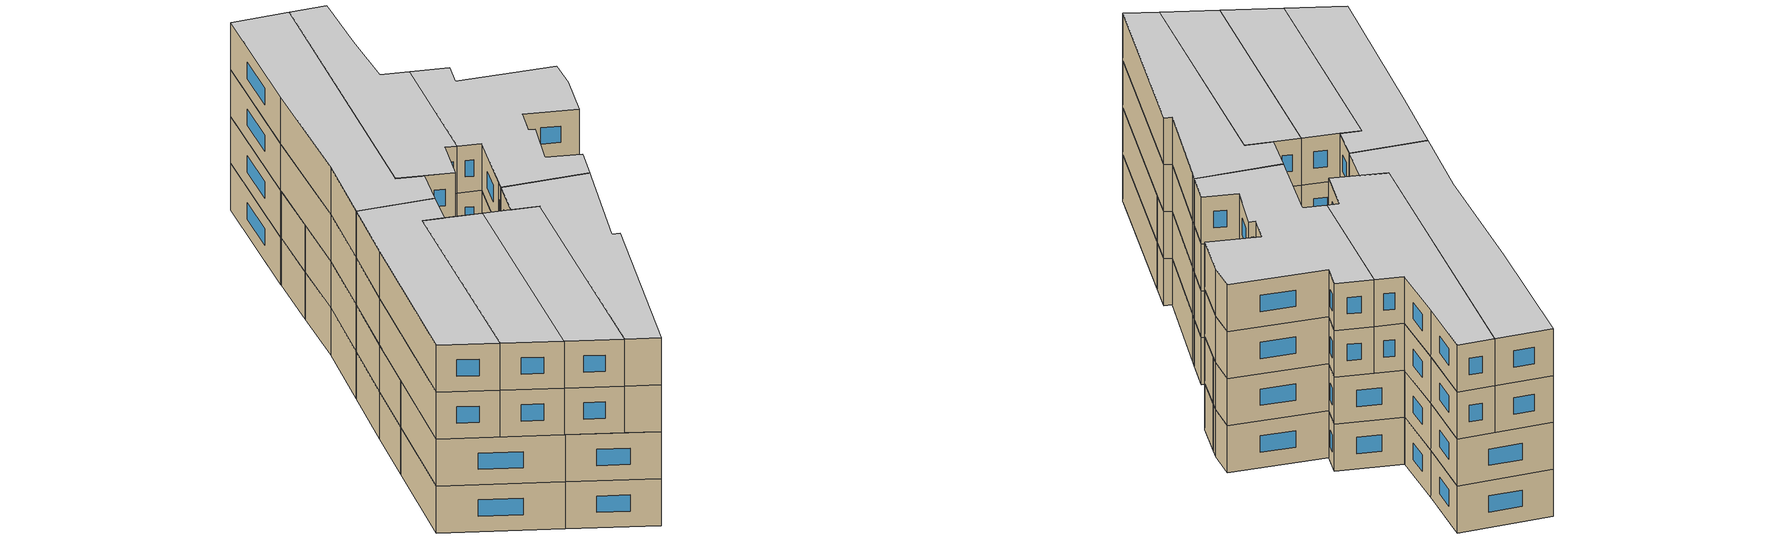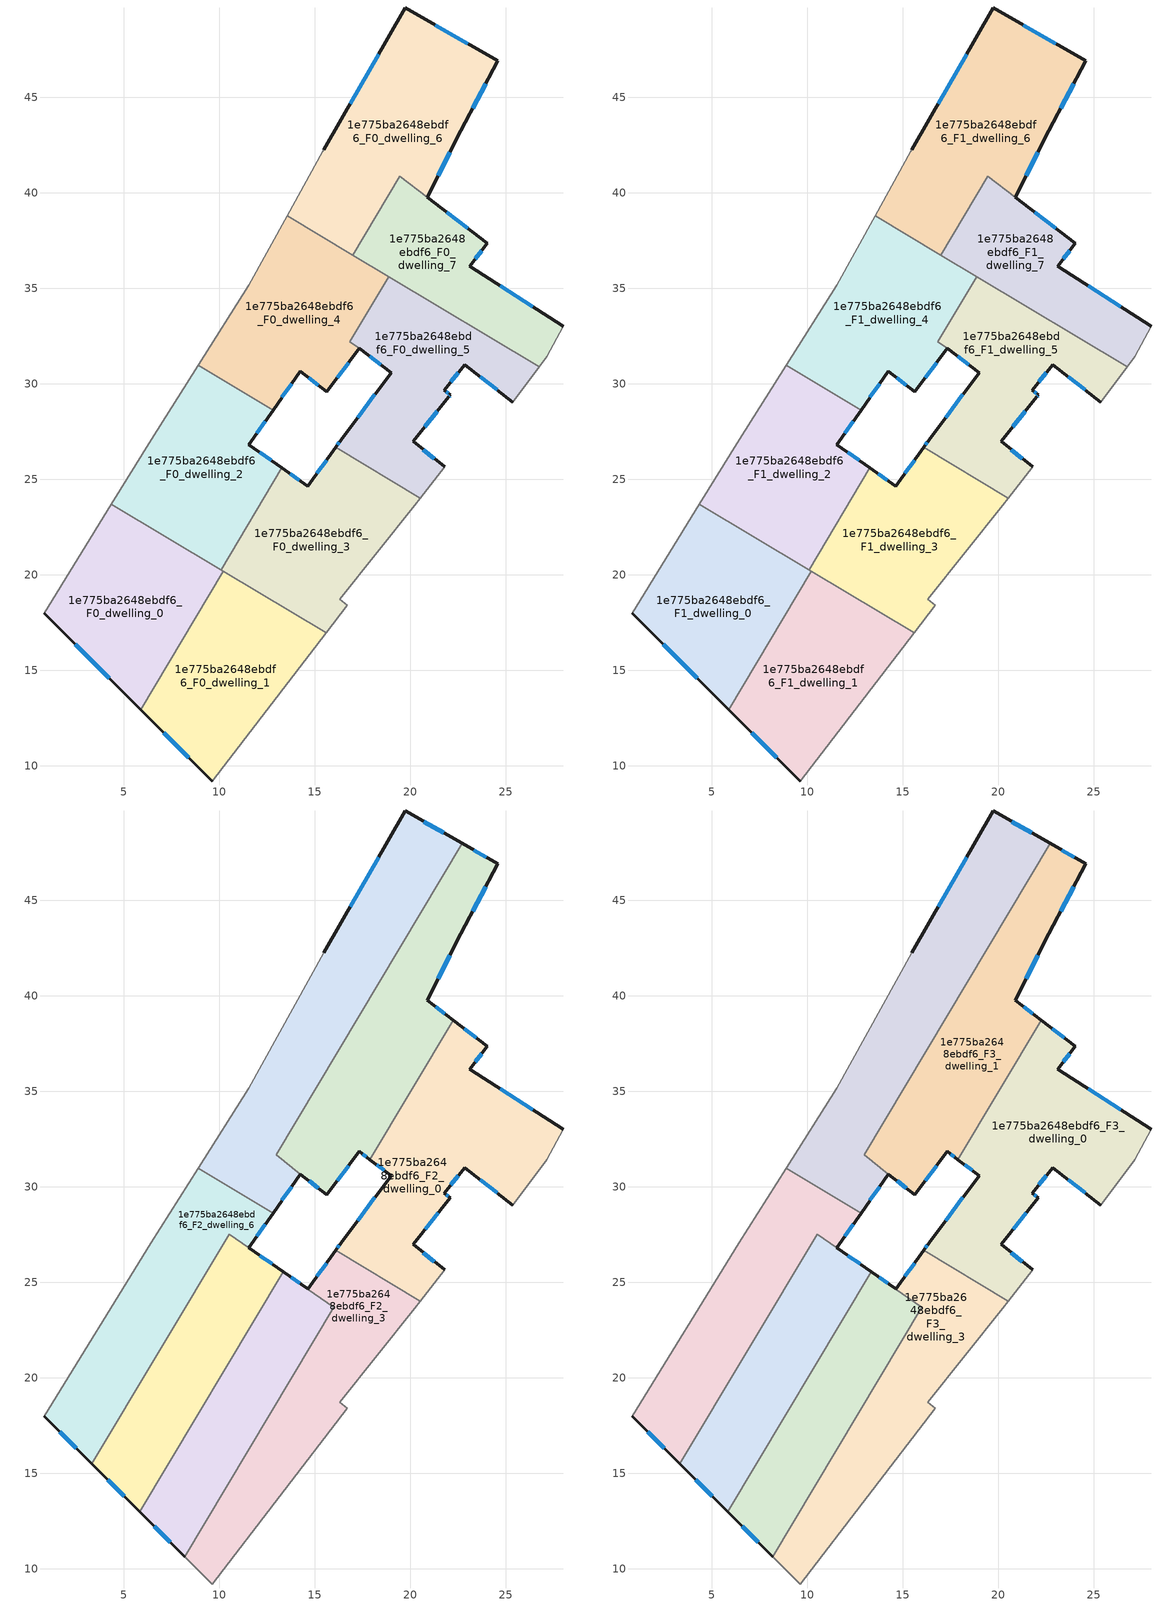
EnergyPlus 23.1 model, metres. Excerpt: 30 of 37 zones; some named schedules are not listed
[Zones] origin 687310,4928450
1e775ba2648ebdf6_F0_dwelling_0
 floor ground (EU_floor_Construction): 10.22,20.18 5.9,12.94 0.84,18 4.36,23.68 z0
 wall outside (EU_wall_Construction): 0.84,18 5.9,12.94 z0:3
 wall to 1e775ba2648ebdf6_F0_dwelling_1 (EU_wall_Construction): 5.9,12.94 10.22,20.18 z0:3
 wall adiabatic (EU_wall_Construction): 4.36,23.68 0.84,18 z0:3
 wall to 1e775ba2648ebdf6_F0_dwelling_2 (EU_wall_Construction): 10.1,20.25 4.36,23.68 z0:3
 wall to 1e775ba2648ebdf6_F0_dwelling_3 (EU_wall_Construction): 10.22,20.18 10.1,20.25 z0:3
 window (EU_Window_Construction): 2.48,16.35 4.25,14.59 z0.98:2.02
1e775ba2648ebdf6_F0_dwelling_1
 floor ground (EU_floor_Construction): 15.6,16.97 9.64,9.21 5.9,12.94 10.22,20.18 z0
 wall outside (EU_wall_Construction): 5.9,12.94 9.64,9.21 z0:3
 wall adiabatic (EU_wall_Construction): 9.64,9.21 15.6,16.97 z0:3
 wall to 1e775ba2648ebdf6_F0_dwelling_3 (EU_wall_Construction): 15.6,16.97 10.22,20.18 z0:3
 window (EU_Window_Construction): 7.11,11.73 8.42,10.42 z0.98:2.02
1e775ba2648ebdf6_F0_dwelling_2
 floor ground (EU_floor_Construction): 12.83,28.62 11.56,26.81 13.29,25.59 10.1,20.25 4.36,23.68 6.46,27.08 8.91,30.96 z0
 wall outside (EU_wall_Construction): 13.29,25.59 11.56,26.81 12.83,28.62 z0:3
 wall to 1e775ba2648ebdf6_F0_dwelling_3 (EU_wall_Construction): 10.1,20.25 13.29,25.59 z0:3
 wall adiabatic (EU_wall_Construction): 8.91,30.96 6.46,27.08 4.36,23.68 z0:3
 wall to 1e775ba2648ebdf6_F0_dwelling_4 (EU_wall_Construction): 12.83,28.62 8.91,30.96 z0:3
 window (EU_Window_Construction): 11.97,27.4 12.41,28.03 / 12.73,25.99 12.12,26.41 z0.98:2.02
1e775ba2648ebdf6_F0_dwelling_3
 floor ground (EU_floor_Construction): 20.54,24.02 20.24,23.64 16.33,18.71 16.7,18.41 15.6,16.97 10.1,20.25 13.29,25.59 14.65,24.65 16.1,26.66 z0
 wall outside (EU_wall_Construction): 16.1,26.66 14.65,24.65 13.29,25.59 z0:3
 wall to 1e775ba2648ebdf6_F0_dwelling_5 (EU_wall_Construction): 20.54,24.02 16.1,26.66 z0:3
 wall adiabatic (EU_wall_Construction): 15.6,16.97 16.7,18.41 16.33,18.71 20.24,23.64 20.54,24.02 z0:3
 window (EU_Window_Construction): 14.21,24.95 13.73,25.29 / 15.63,26.01 15.12,25.3 z0.98:2.02
1e775ba2648ebdf6_F0_dwelling_4
 floor ground (EU_floor_Construction): 18.88,35.61 16.85,32.2 17.33,31.85 15.64,29.58 14.26,30.67 12.83,28.62 8.91,30.96 11.56,35.16 13.57,38.78 z0
 wall outside (EU_wall_Construction): 12.83,28.62 14.26,30.67 15.64,29.58 17.33,31.85 z0:3
 wall adiabatic (EU_wall_Construction): 13.57,38.78 11.56,35.16 8.91,30.96 z0:3
 wall to 1e775ba2648ebdf6_F0_dwelling_6 (EU_wall_Construction): 16.99,36.74 13.57,38.78 z0:3
 wall to 1e775ba2648ebdf6_F0_dwelling_5 (EU_wall_Construction): 16.85,32.21 18.88,35.61 / 17.33,31.85 16.85,32.2 z0:3
 wall to 1e775ba2648ebdf6_F0_dwelling_7 (EU_wall_Construction): 18.88,35.61 16.99,36.74 z0:3
 window (EU_Window_Construction): 13.29,29.28 13.79,30 / 16.19,30.31 16.78,31.11 / 14.71,30.31 15.19,29.93 z0.98:2.02
1e775ba2648ebdf6_F0_dwelling_5
 floor ground (EU_floor_Construction): 26.77,30.9 25.37,29.04 22.85,31.01 21.8,29.66 22.11,29.42 22.02,29.31 20.16,26.99 21.81,25.65 20.54,24.02 16.1,26.66 16.4,27.08 19.01,30.59 16.85,32.21 18.88,35.61 z0
 wall outside (EU_wall_Construction): 21.81,25.65 20.16,26.99 22.02,29.31 22.11,29.42 21.8,29.66 22.85,31.01 25.37,29.04 / 17.33,31.85 19.01,30.59 16.4,27.08 16.1,26.66 z0:3
 wall adiabatic (EU_wall_Construction): 20.54,24.02 21.81,25.65 / 25.37,29.04 26.77,30.9 z0:3
 wall to 1e775ba2648ebdf6_F0_dwelling_7 (EU_wall_Construction): 26.77,30.9 18.88,35.61 z0:3
 window (EU_Window_Construction): 22.05,29.34 22.08,29.38 / 20.76,27.74 21.42,28.55 / 21.27,26.08 20.69,26.55 / 16.3,26.94 16.2,26.8 / 18.16,29.44 17.25,28.22 / 23.67,30.37 24.55,29.68 / 22.14,30.1 22.51,30.57 / 22.01,29.49 21.9,29.58 / 17.88,31.44 18.46,31 z0.98:2.02
1e775ba2648ebdf6_F0_dwelling_6
 floor ground (EU_floor_Construction): 24.6,46.9 22.64,43.24 20.9,39.77 19.46,40.87 16.99,36.74 13.57,38.78 15.44,42.16 15.49,42.25 19.75,49.67 z0
 wall outside (EU_wall_Construction): 20.9,39.77 22.64,43.24 24.6,46.9 19.75,49.67 15.49,42.25 z0:3
 wall to 1e775ba2648ebdf6_F0_dwelling_7 (EU_wall_Construction): 16.99,36.74 19.46,40.87 20.9,39.77 z0:3
 wall adiabatic (EU_wall_Construction): 15.49,42.25 15.44,42.16 13.57,38.78 z0:3
 window (EU_Window_Construction): 18.36,47.25 16.87,44.66 / 23.02,47.8 21.33,48.77 / 23.28,44.43 23.96,45.71 / 21.46,40.9 22.07,42.11 z0.98:2.02
1e775ba2648ebdf6_F0_dwelling_7
 floor ground (EU_floor_Construction): 24.04,37.36 23.12,36.15 28.03,33.02 27.16,31.42 26.77,30.9 16.99,36.74 19.46,40.87 z0
 wall outside (EU_wall_Construction): 28.03,33.02 23.12,36.15 24.04,37.36 20.9,39.77 z0:3
 wall adiabatic (EU_wall_Construction): 26.77,30.9 27.16,31.42 28.03,33.02 z0:3
 window (EU_Window_Construction): 23.42,36.54 23.74,36.96 / 26.43,34.03 24.71,35.13 / 23.02,38.14 21.92,38.98 z0.98:2.02
1e775ba2648ebdf6_F1_dwelling_0
 floor to 1e775ba2648ebdf6_F0_dwelling_0 (EU_floor_Construction): 10.22,20.18 5.9,12.94 0.84,18 4.36,23.68 z3
 wall outside (EU_wall_Construction): 0.84,18 5.9,12.94 z3:6
 wall to 1e775ba2648ebdf6_F1_dwelling_1 (EU_wall_Construction): 5.9,12.94 10.22,20.18 z3:6
 wall adiabatic (EU_wall_Construction): 4.36,23.68 0.84,18 z3:6
 wall to 1e775ba2648ebdf6_F1_dwelling_2 (EU_wall_Construction): 10.1,20.25 4.36,23.68 z3:6
 wall to 1e775ba2648ebdf6_F1_dwelling_3 (EU_wall_Construction): 10.22,20.18 10.1,20.25 z3:6
 window (EU_Window_Construction): 2.48,16.35 4.25,14.59 z3.98:5.02
1e775ba2648ebdf6_F1_dwelling_1
 floor to 1e775ba2648ebdf6_F0_dwelling_1 (EU_floor_Construction): 15.6,16.97 9.64,9.21 5.9,12.94 10.22,20.18 z3
 wall outside (EU_wall_Construction): 5.9,12.94 9.64,9.21 z3:6
 wall adiabatic (EU_wall_Construction): 9.64,9.21 15.6,16.97 z3:6
 wall to 1e775ba2648ebdf6_F1_dwelling_3 (EU_wall_Construction): 15.6,16.97 10.22,20.18 z3:6
 window (EU_Window_Construction): 7.11,11.73 8.42,10.42 z3.98:5.02
1e775ba2648ebdf6_F1_dwelling_2
 floor to 1e775ba2648ebdf6_F0_dwelling_2 (EU_floor_Construction): 12.83,28.62 11.56,26.81 13.29,25.59 10.1,20.25 4.36,23.68 6.46,27.08 8.91,30.96 z3
 wall outside (EU_wall_Construction): 13.29,25.59 11.56,26.81 12.83,28.62 z3:6
 wall to 1e775ba2648ebdf6_F1_dwelling_3 (EU_wall_Construction): 10.1,20.25 13.29,25.59 z3:6
 wall adiabatic (EU_wall_Construction): 8.91,30.96 6.46,27.08 4.36,23.68 z3:6
 wall to 1e775ba2648ebdf6_F1_dwelling_4 (EU_wall_Construction): 12.83,28.62 8.91,30.96 z3:6
 window (EU_Window_Construction): 11.97,27.4 12.41,28.03 / 12.73,25.99 12.12,26.41 z3.98:5.02
 ceiling adiabatic (EU_roof_Construction): 10.1,20.25 13.29,25.59 10.53,27.52 7.22,21.98 z6
1e775ba2648ebdf6_F1_dwelling_3
 floor to 1e775ba2648ebdf6_F0_dwelling_3 (EU_floor_Construction): 20.54,24.02 20.24,23.64 16.33,18.71 16.7,18.41 15.6,16.97 10.1,20.25 13.29,25.59 14.65,24.65 16.1,26.66 z3
 wall outside (EU_wall_Construction): 16.1,26.66 14.65,24.65 13.29,25.59 z3:6
 wall to 1e775ba2648ebdf6_F1_dwelling_5 (EU_wall_Construction): 20.54,24.02 16.1,26.66 z3:6
 wall adiabatic (EU_wall_Construction): 15.6,16.97 16.7,18.41 16.33,18.71 20.24,23.64 20.54,24.02 z3:6
 window (EU_Window_Construction): 14.21,24.95 13.73,25.29 / 15.63,26.01 15.12,25.3 z3.98:5.02
 ceiling adiabatic (EU_roof_Construction): 10.17,20.21 13.36,25.55 13.29,25.59 10.1,20.25 z6
1e775ba2648ebdf6_F1_dwelling_4
 floor to 1e775ba2648ebdf6_F0_dwelling_4 (EU_floor_Construction): 18.88,35.61 16.85,32.2 17.33,31.85 15.64,29.58 14.26,30.67 12.83,28.62 8.91,30.96 11.56,35.16 13.57,38.78 z3
 wall outside (EU_wall_Construction): 12.83,28.62 14.26,30.67 15.64,29.58 17.33,31.85 z3:6
 wall adiabatic (EU_wall_Construction): 13.57,38.78 11.56,35.16 8.91,30.96 z3:6
 wall to 1e775ba2648ebdf6_F1_dwelling_6 (EU_wall_Construction): 16.99,36.74 13.57,38.78 z3:6
 wall to 1e775ba2648ebdf6_F1_dwelling_5 (EU_wall_Construction): 16.85,32.21 18.88,35.61 / 17.33,31.85 16.85,32.2 z3:6
 wall to 1e775ba2648ebdf6_F1_dwelling_7 (EU_wall_Construction): 18.88,35.61 16.99,36.74 z3:6
 window (EU_Window_Construction): 13.29,29.28 13.79,30 / 16.19,30.31 16.78,31.11 / 14.71,30.31 15.19,29.93 z3.98:5.02
1e775ba2648ebdf6_F1_dwelling_5
 floor to 1e775ba2648ebdf6_F0_dwelling_5 (EU_floor_Construction): 26.77,30.9 25.37,29.04 22.85,31.01 21.8,29.66 22.11,29.42 22.02,29.31 20.16,26.99 21.81,25.65 20.54,24.02 16.1,26.66 16.4,27.08 19.01,30.59 16.85,32.21 18.88,35.61 z3
 wall outside (EU_wall_Construction): 21.81,25.65 20.16,26.99 22.02,29.31 22.11,29.42 21.8,29.66 22.85,31.01 25.37,29.04 / 17.33,31.85 19.01,30.59 16.4,27.08 16.1,26.66 z3:6
 wall adiabatic (EU_wall_Construction): 20.54,24.02 21.81,25.65 / 25.37,29.04 26.77,30.9 z3:6
 wall to 1e775ba2648ebdf6_F1_dwelling_7 (EU_wall_Construction): 26.77,30.9 18.88,35.61 z3:6
 window (EU_Window_Construction): 22.05,29.34 22.08,29.38 / 20.76,27.74 21.42,28.55 / 21.27,26.08 20.69,26.55 / 16.3,26.94 16.2,26.8 / 18.16,29.44 17.25,28.22 / 23.67,30.37 24.55,29.68 / 22.14,30.1 22.51,30.57 / 22.01,29.49 21.9,29.58 / 17.88,31.44 18.46,31 z3.98:5.02
1e775ba2648ebdf6_F1_dwelling_6
 floor to 1e775ba2648ebdf6_F0_dwelling_6 (EU_floor_Construction): 24.6,46.9 22.64,43.24 20.9,39.77 19.46,40.87 16.99,36.74 13.57,38.78 15.44,42.16 15.49,42.25 19.75,49.67 z3
 wall outside (EU_wall_Construction): 20.9,39.77 22.64,43.24 24.6,46.9 19.75,49.67 15.49,42.25 z3:6
 wall to 1e775ba2648ebdf6_F1_dwelling_7 (EU_wall_Construction): 16.99,36.74 19.46,40.87 20.9,39.77 z3:6
 wall adiabatic (EU_wall_Construction): 15.49,42.25 15.44,42.16 13.57,38.78 z3:6
 window (EU_Window_Construction): 18.36,47.25 16.87,44.66 / 23.02,47.8 21.33,48.77 / 23.28,44.43 23.96,45.71 / 21.46,40.9 22.07,42.11 z3.98:5.02
1e775ba2648ebdf6_F1_dwelling_7
 floor to 1e775ba2648ebdf6_F0_dwelling_7 (EU_floor_Construction): 24.04,37.36 23.12,36.15 28.03,33.02 27.16,31.42 26.77,30.9 16.99,36.74 19.46,40.87 z3
 wall outside (EU_wall_Construction): 28.03,33.02 23.12,36.15 24.04,37.36 20.9,39.77 z3:6
 wall adiabatic (EU_wall_Construction): 26.77,30.9 27.16,31.42 28.03,33.02 z3:6
 window (EU_Window_Construction): 23.42,36.54 23.74,36.96 / 26.43,34.03 24.71,35.13 / 23.02,38.14 21.92,38.98 z3.98:5.02
1e775ba2648ebdf6_F2_dwelling_0
 floor to 1e775ba2648ebdf6_F1_dwelling_5 (EU_floor_Construction): 26.77,30.9 25.37,29.04 22.85,31.01 21.8,29.66 22.11,29.42 22.02,29.31 20.16,26.99 21.81,25.65 20.54,24.02 16.1,26.66 16.4,27.08 19.01,30.59 17.9,31.42 20,34.94 z6
 floor to 1e775ba2648ebdf6_F1_dwelling_7 (EU_floor_Construction): 24.04,37.36 23.12,36.15 28.03,33.02 27.16,31.42 26.77,30.9 20,34.94 22.25,38.72 z6
 wall outside (EU_wall_Construction): 21.81,25.65 20.16,26.99 22.11,29.42 21.8,29.66 22.85,31.01 25.37,29.04 / 17.89,31.42 19.01,30.59 16.4,27.08 16.1,26.66 / 28.03,33.02 23.12,36.15 24.04,37.36 22.26,38.72 z6:9
 wall adiabatic (EU_wall_Construction): 25.37,29.04 27.16,31.42 28.03,33.02 / 20.54,24.02 21.81,25.65 z6:9
 wall to 1e775ba2648ebdf6_F2_dwelling_3 (EU_wall_Construction): 16.1,26.66 20.54,24.02 z6:9
 wall to 1e775ba2648ebdf6_F2_dwelling_1 (EU_wall_Construction): 22.26,38.72 17.89,31.42 z6:9
 window (EU_Window_Construction): 23.67,30.37 24.55,29.68 / 22.14,30.1 22.51,30.57 / 22.01,29.49 21.9,29.58 / 20.79,27.78 21.47,28.63 / 21.27,26.08 20.69,26.55 / 16.3,26.94 16.2,26.8 / 18.16,29.44 17.25,28.22 / 18.26,31.15 18.65,30.86 / 23.46,37.8 22.83,38.28 / 23.42,36.54 23.74,36.96 / 26.43,34.03 24.71,35.13 z6.98:8.02
1e775ba2648ebdf6_F2_dwelling_1
 floor to 1e775ba2648ebdf6_F1_dwelling_6 (EU_floor_Construction): 24.6,46.9 22.64,43.24 20.9,39.77 19.46,40.87 16.99,36.74 16.27,37.17 22.72,47.97 z6
 floor to 1e775ba2648ebdf6_F1_dwelling_4 (EU_floor_Construction): 18.88,35.61 16.85,32.2 17.33,31.85 15.64,29.58 12.99,31.67 16.27,37.17 z6
 floor to 1e775ba2648ebdf6_F1_dwelling_7 (EU_floor_Construction): 22.25,38.72 20,34.94 16.99,36.74 19.46,40.87 z6
 floor to 1e775ba2648ebdf6_F1_dwelling_5 (EU_floor_Construction): 20,34.94 17.9,31.42 16.85,32.21 18.88,35.61 z6
 wall outside (EU_wall_Construction): 22.26,38.72 20.9,39.77 22.64,43.24 24.6,46.9 22.72,47.97 / 14.26,30.66 15.64,29.58 17.33,31.85 17.89,31.42 z6:9
 wall to 1e775ba2648ebdf6_F2_dwelling_2 (EU_wall_Construction): 12.99,31.67 14.26,30.67 / 22.72,47.97 12.99,31.68 z6:9
 window (EU_Window_Construction): 23.99,47.25 23.33,47.62 / 23.28,44.43 23.96,45.71 / 21.46,40.89 22.07,42.11 / 21.81,39.06 21.34,39.43 / 17.51,31.71 17.71,31.56 / 16.19,30.31 16.78,31.11 / 14.71,30.31 15.19,29.93 z6.98:8.02
1e775ba2648ebdf6_F2_dwelling_2
 floor to 1e775ba2648ebdf6_F1_dwelling_4 (EU_floor_Construction): 16.27,37.17 12.99,31.67 14.26,30.67 12.83,28.62 8.91,30.96 11.56,35.16 13.57,38.78 z6
 floor to 1e775ba2648ebdf6_F1_dwelling_6 (EU_floor_Construction): 22.72,47.97 16.27,37.17 13.57,38.78 15.49,42.25 19.75,49.67 z6
 wall outside (EU_wall_Construction): 22.72,47.97 19.75,49.67 15.49,42.25 / 12.83,28.62 14.26,30.67 z6:9
 wall to 1e775ba2648ebdf6_F2_dwelling_6 (EU_wall_Construction): 8.91,30.96 12.83,28.62 z6:9
 wall adiabatic (EU_wall_Construction): 15.49,42.25 11.56,35.16 8.91,30.96 z6:9
 window (EU_Window_Construction): 18.36,47.25 16.87,44.66 / 21.75,48.52 20.71,49.11 / 13.29,29.28 13.79,30 z6.98:8.02
1e775ba2648ebdf6_F2_dwelling_3
 floor to 1e775ba2648ebdf6_F1_dwelling_3 (EU_floor_Construction): 20.54,24.02 20.24,23.64 16.33,18.71 16.7,18.41 15.6,16.97 12.94,18.56 16.01,23.7 14.65,24.65 16.1,26.66 z6
 floor to 1e775ba2648ebdf6_F1_dwelling_1 (EU_floor_Construction): 15.6,16.97 9.64,9.21 8.21,10.64 12.94,18.56 z6
 wall outside (EU_wall_Construction): 16.1,26.66 14.65,24.65 z6:9
 wall adiabatic (EU_wall_Construction): 8.21,10.63 9.64,9.21 16.7,18.41 16.33,18.71 20.24,23.64 20.54,24.02 z6:9
 wall to 1e775ba2648ebdf6_F2_dwelling_4 (EU_wall_Construction): 16,23.69 8.21,10.63 / 14.65,24.65 16.01,23.7 z6:9
 window (EU_Window_Construction): 15.63,26.01 15.12,25.3 z6.98:8.02
1e775ba2648ebdf6_F2_dwelling_4
 floor to 1e775ba2648ebdf6_F1_dwelling_1 (EU_floor_Construction): 12.94,18.56 8.21,10.64 5.9,12.94 10.22,20.18 z6
 floor to 1e775ba2648ebdf6_F1_dwelling_3 (EU_floor_Construction): 14.86,24.5 16,23.69 12.94,18.56 10.17,20.21 13.36,25.55 z6
 floor to 1e775ba2648ebdf6_F1_dwelling_0 (EU_floor_Construction): 10.22,20.18 5.9,12.94 5.85,12.99 10.17,20.21 z6
 wall outside (EU_wall_Construction): 14.64,24.65 13.36,25.55 / 5.85,12.99 8.21,10.63 z6:9
 wall to 1e775ba2648ebdf6_F2_dwelling_5 (EU_wall_Construction): 13.36,25.55 5.85,12.99 z6:9
 window (EU_Window_Construction): 14.23,24.94 13.77,25.26 / 6.62,12.22 7.44,11.4 z6.98:8.02
1e775ba2648ebdf6_F2_dwelling_5
 floor to 1e775ba2648ebdf6_F1_dwelling_0 (EU_floor_Construction): 10.17,20.21 5.85,12.99 3.35,15.49 7.22,21.98 z6
 floor adiabatic (EU_floor_Construction): 13.36,25.55 10.17,20.21 7.22,21.98 10.53,27.52 z6
 wall outside (EU_wall_Construction): 3.35,15.49 5.85,12.99 / 13.36,25.55 11.56,26.81 z6:9
 wall to 1e775ba2648ebdf6_F2_dwelling_6 (EU_wall_Construction): 11.56,26.81 10.53,27.52 3.35,15.49 z6:9
 window (EU_Window_Construction): 4.16,14.68 5.04,13.8 / 12.77,25.96 12.14,26.4 z6.98:8.02
1e775ba2648ebdf6_F2_dwelling_6
 floor to 1e775ba2648ebdf6_F1_dwelling_2 (EU_floor_Construction): 12.83,28.62 11.56,26.81 10.53,27.52 7.22,21.98 4.36,23.68 6.44,27.05 8.91,30.96 z6
 floor to 1e775ba2648ebdf6_F1_dwelling_0 (EU_floor_Construction): 7.22,21.98 3.35,15.49 0.84,18 4.36,23.68 z6
 wall outside (EU_wall_Construction): 11.56,26.81 12.83,28.62 / 0.84,18 3.35,15.49 z6:9
 wall adiabatic (EU_wall_Construction): 8.91,30.96 6.44,27.05 0.84,18 z6:9
 window (EU_Window_Construction): 11.97,27.4 12.41,28.03 / 1.65,17.18 2.53,16.31 z6.98:8.02
1e775ba2648ebdf6_F3_dwelling_0
 floor to 1e775ba2648ebdf6_F2_dwelling_0 (EU_floor_Construction): 24.04,37.36 23.12,36.15 28.03,33.02 27.16,31.42 25.37,29.04 22.85,31.01 21.8,29.66 22.11,29.42 20.16,26.99 21.81,25.65 20.54,24.02 16.1,26.66 16.4,27.08 19.01,30.59 17.89,31.42 22.26,38.72 z9
 wall outside (EU_wall_Construction): 21.81,25.65 20.16,26.99 22.11,29.42 21.8,29.66 22.85,31.01 25.37,29.04 / 17.89,31.42 19.01,30.59 16.4,27.08 16.1,26.66 / 28.03,33.02 23.12,36.15 24.04,37.36 22.26,38.72 z9:12
 wall adiabatic (EU_wall_Construction): 25.37,29.04 27.16,31.42 28.03,33.02 / 20.54,24.02 21.81,25.65 z9:12
 wall to 1e775ba2648ebdf6_F3_dwelling_3 (EU_wall_Construction): 16.1,26.66 20.54,24.02 z9:12
 wall to 1e775ba2648ebdf6_F3_dwelling_1 (EU_wall_Construction): 22.26,38.72 17.89,31.42 z9:12
 window (EU_Window_Construction): 23.67,30.37 24.55,29.68 / 22.14,30.1 22.51,30.57 / 22.01,29.49 21.9,29.58 / 20.79,27.78 21.47,28.63 / 21.27,26.08 20.69,26.55 / 16.3,26.94 16.2,26.8 / 18.16,29.44 17.25,28.22 / 18.26,31.15 18.65,30.86 / 23.46,37.8 22.83,38.28 / 23.42,36.54 23.74,36.96 / 26.43,34.03 24.71,35.13 z9.98:11.02
 ceiling to 1e775ba2648ebdf6_F4_dwelling_0 (EU_floor_Construction): 25.37,29.04 27.16,31.42 28.03,33.02 23.12,36.15 24.04,37.36 22.26,38.72 17.89,31.42 19.01,30.59 16.4,27.08 16.1,26.66 20.54,24.02 21.81,25.65 20.16,26.99 22.11,29.42 21.8,29.66 22.85,31.01 z12
1e775ba2648ebdf6_F3_dwelling_1
 floor to 1e775ba2648ebdf6_F2_dwelling_1 (EU_floor_Construction): 24.6,46.9 22.64,43.24 20.9,39.77 22.26,38.72 17.89,31.42 17.33,31.85 15.64,29.58 12.99,31.68 22.72,47.97 z9
 wall outside (EU_wall_Construction): 22.26,38.72 20.9,39.77 22.64,43.24 24.6,46.9 22.72,47.97 / 14.26,30.66 15.64,29.58 17.33,31.85 17.89,31.42 z9:12
 wall to 1e775ba2648ebdf6_F3_dwelling_2 (EU_wall_Construction): 12.99,31.67 14.26,30.67 / 22.72,47.97 12.99,31.68 z9:12
 window (EU_Window_Construction): 23.99,47.25 23.33,47.62 / 23.28,44.43 23.96,45.71 / 21.46,40.89 22.07,42.11 / 21.81,39.06 21.34,39.43 / 17.51,31.71 17.71,31.56 / 16.19,30.31 16.78,31.11 / 14.71,30.31 15.19,29.93 z9.98:11.02
 ceiling to 1e775ba2648ebdf6_F4_dwelling_1 (EU_floor_Construction): 17.89,31.42 22.26,38.72 20.9,39.77 22.64,43.24 24.6,46.9 22.72,47.97 12.99,31.68 15.64,29.58 17.33,31.85 z12
1e775ba2648ebdf6_F3_dwelling_2
 floor to 1e775ba2648ebdf6_F2_dwelling_2 (EU_floor_Construction): 22.72,47.97 12.99,31.67 14.26,30.67 12.83,28.62 8.91,30.96 11.56,35.16 15.49,42.25 19.75,49.67 z9
 wall outside (EU_wall_Construction): 22.72,47.97 19.75,49.67 15.49,42.25 / 12.83,28.62 14.26,30.67 z9:12
 wall to 1e775ba2648ebdf6_F3_dwelling_6 (EU_wall_Construction): 8.91,30.96 12.83,28.62 z9:12
 wall adiabatic (EU_wall_Construction): 15.49,42.25 11.56,35.16 8.91,30.96 z9:12
 window (EU_Window_Construction): 18.36,47.25 16.87,44.66 / 21.75,48.52 20.71,49.11 / 13.29,29.28 13.79,30 z9.98:11.02
 ceiling to 1e775ba2648ebdf6_F4_dwelling_2 (EU_floor_Construction): 14.26,30.67 12.99,31.67 22.72,47.97 19.75,49.67 15.49,42.25 11.56,35.16 8.91,30.96 12.83,28.62 z12
1e775ba2648ebdf6_F3_dwelling_3
 floor to 1e775ba2648ebdf6_F2_dwelling_3 (EU_floor_Construction): 20.54,24.02 20.24,23.64 16.33,18.71 16.7,18.41 9.64,9.21 8.21,10.63 16.01,23.7 14.65,24.65 16.1,26.66 z9
 wall outside (EU_wall_Construction): 16.1,26.66 14.65,24.65 z9:12
 wall adiabatic (EU_wall_Construction): 8.21,10.63 9.64,9.21 16.7,18.41 16.33,18.71 20.24,23.64 20.54,24.02 z9:12
 wall to 1e775ba2648ebdf6_F3_dwelling_4 (EU_wall_Construction): 16,23.69 8.21,10.63 / 14.65,24.65 16.01,23.7 z9:12
 window (EU_Window_Construction): 15.63,26.01 15.12,25.3 z9.98:11.02
 ceiling to 1e775ba2648ebdf6_F4_dwelling_3 (EU_floor_Construction): 16.7,18.41 16.33,18.71 20.24,23.64 20.54,24.02 16.1,26.66 14.65,24.65 16.01,23.7 8.21,10.63 9.64,9.21 z12
1e775ba2648ebdf6_F3_dwelling_4
 floor to 1e775ba2648ebdf6_F2_dwelling_4 (EU_floor_Construction): 14.64,24.65 16,23.69 8.21,10.63 5.85,12.99 13.36,25.55 z9
 wall outside (EU_wall_Construction): 14.64,24.65 13.36,25.55 / 5.85,12.99 8.21,10.63 z9:12
 wall to 1e775ba2648ebdf6_F3_dwelling_5 (EU_wall_Construction): 13.36,25.55 5.85,12.99 z9:12
 window (EU_Window_Construction): 14.23,24.94 13.77,25.26 / 6.62,12.22 7.44,11.4 z9.98:11.02
 ceiling to 1e775ba2648ebdf6_F4_dwelling_4 (EU_floor_Construction): 8.21,10.63 16,23.69 14.64,24.65 13.36,25.55 5.85,12.99 z12
1e775ba2648ebdf6_F3_dwelling_5
 floor to 1e775ba2648ebdf6_F2_dwelling_5 (EU_floor_Construction): 13.36,25.55 5.85,12.99 3.35,15.49 10.53,27.52 z9
 wall outside (EU_wall_Construction): 3.35,15.49 5.85,12.99 / 13.36,25.55 11.56,26.81 z9:12
 wall to 1e775ba2648ebdf6_F3_dwelling_6 (EU_wall_Construction): 11.56,26.81 10.53,27.52 3.35,15.49 z9:12
 window (EU_Window_Construction): 4.16,14.68 5.04,13.8 / 12.77,25.96 12.14,26.4 z9.98:11.02
 ceiling to 1e775ba2648ebdf6_F4_dwelling_5 (EU_floor_Construction): 5.85,12.99 13.36,25.55 10.53,27.52 3.35,15.49 z12
1e775ba2648ebdf6_F3_dwelling_6
 floor to 1e775ba2648ebdf6_F2_dwelling_6 (EU_floor_Construction): 12.83,28.62 11.56,26.81 10.53,27.52 3.35,15.49 0.84,18 6.44,27.05 8.91,30.96 z9
 wall outside (EU_wall_Construction): 11.56,26.81 12.83,28.62 / 0.84,18 3.35,15.49 z9:12
 wall adiabatic (EU_wall_Construction): 8.91,30.96 6.44,27.05 0.84,18 z9:12
 window (EU_Window_Construction): 11.97,27.4 12.41,28.03 / 1.65,17.18 2.53,16.31 z9.98:11.02
 ceiling to 1e775ba2648ebdf6_F4_dwelling_6 (EU_floor_Construction): 3.35,15.49 10.53,27.52 11.56,26.81 12.83,28.62 8.91,30.96 6.44,27.05 0.84,18 z12
[Building]
EU S2 Campaign: North Axis=0; Terrain=City; Solar Distribution=FullExterior
[Site:Location]
Bologna: Latitude=44.5; Longitude=11.25; Time Zone=1; Elevation=37
[SizingPeriod:WeatherFileDays]
AnnualSizingPeriod: Begin Month=1; Begin Day of Month=1; End Month=12; End Day of Month=31; Day of Week for Start Day=Monday; Use Weather File Daylight Saving Period=No; Use Weather File Rain and Snow Indicators=No
[MATERIAL]
EU_InternalMass_Material: Roughness=MediumRough; Thickness=0.1; Conductivity=1; Density=1800; Specific Heat=900; Thermal Absorptance=0.9; Solar Absorptance=0.7; Visible Absorptance=0.7
[MATERIAL:NOMASS] Roughness=MediumRough; Thermal Absorptance=0.9; Solar Absorptance=0.7; Visible Absorptance=0.7
Name | Thermal Resistance
EU_wall_NoMass | 0.905828
EU_roof_NoMass | 0.37593
EU_floor_NoMass | 0.67114
[WINDOWMATERIAL:SIMPLEGLAZINGSYSTEM]
EU_Window_SimpleGlazing: UFactor=4.52486; Solar Heat Gain Coefficient=0.85; Visible Transmittance=0.85
[CONSTRUCTION]
EU_wall_Construction: EU_wall_NoMass
EU_roof_Construction: EU_roof_NoMass
EU_floor_Construction: EU_floor_NoMass
EU_Window_Construction: EU_Window_SimpleGlazing
EU_InternalMass_Construction: EU_InternalMass_Material
[ZONE] Type=1; Multiplier=1; Ceiling Height=autocalculate; Floor Area=autocalculate; Part of Total Floor Area=Yes
Name | Volume
1e775ba2648ebdf6_F0_dwelling_0; 1e775ba2648ebdf6_F1_dwelling_0 | 156.206
1e775ba2648ebdf6_F2_dwelling_0; 1e775ba2648ebdf6_F3_dwelling_0 | 208.313
1e775ba2648ebdf6_F0_dwelling_1; 1e775ba2648ebdf6_F1_dwelling_1 | 156.214
1e775ba2648ebdf6_F2_dwelling_1 | 196.37
1e775ba2648ebdf6_F3_dwelling_1 | 196.368
1e775ba2648ebdf6_F0_dwelling_2; 1e775ba2648ebdf6_F1_dwelling_2 | 156.217
1e775ba2648ebdf6_F2_dwelling_2; 1e775ba2648ebdf6_F3_dwelling_2 | 220.207
1e775ba2648ebdf6_F0_dwelling_3; 1e775ba2648ebdf6_F1_dwelling_3 | 156.242
1e775ba2648ebdf6_F2_dwelling_3; 1e775ba2648ebdf6_F3_dwelling_3 | 168.023
1e775ba2648ebdf6_F0_dwelling_4; 1e775ba2648ebdf6_F1_dwelling_4 | 160.06
1e775ba2648ebdf6_F2_dwelling_4; 1e775ba2648ebdf6_F3_dwelling_4 | 144.404
1e775ba2648ebdf6_F0_dwelling_5; 1e775ba2648ebdf6_F1_dwelling_5 | 152.372
1e775ba2648ebdf6_F2_dwelling_5; 1e775ba2648ebdf6_F3_dwelling_5 | 147.631
1e775ba2648ebdf6_F0_dwelling_6; 1e775ba2648ebdf6_F1_dwelling_6 | 192.46
1e775ba2648ebdf6_F2_dwelling_6; 1e775ba2648ebdf6_F3_dwelling_6 | 164.833
1e775ba2648ebdf6_F0_dwelling_7; 1e775ba2648ebdf6_F1_dwelling_7 | 119.998
[INTERNALMASS] Construction=EU_InternalMass_Construction
Name | Zone or ZoneList | Surface Area
1e775ba2648ebdf6_F0_dwelling_0_EU_InternalMass | 1e775ba2648ebdf6_F0_dwelling_0 | 52.0708
1e775ba2648ebdf6_F0_dwelling_1_EU_InternalMass | 1e775ba2648ebdf6_F0_dwelling_1 | 52.0698
1e775ba2648ebdf6_F0_dwelling_2_EU_InternalMass | 1e775ba2648ebdf6_F0_dwelling_2 | 52.0721
1e775ba2648ebdf6_F0_dwelling_3_EU_InternalMass | 1e775ba2648ebdf6_F0_dwelling_3 | 52.0803
1e775ba2648ebdf6_F0_dwelling_4_EU_InternalMass | 1e775ba2648ebdf6_F0_dwelling_4 | 53.3559
1e775ba2648ebdf6_F0_dwelling_5_EU_InternalMass | 1e775ba2648ebdf6_F0_dwelling_5 | 50.7943
1e775ba2648ebdf6_F0_dwelling_6_EU_InternalMass | 1e775ba2648ebdf6_F0_dwelling_6 | 64.1532
1e775ba2648ebdf6_F0_dwelling_7_EU_InternalMass | 1e775ba2648ebdf6_F0_dwelling_7 | 39.9991
1e775ba2648ebdf6_F1_dwelling_0_EU_InternalMass | 1e775ba2648ebdf6_F1_dwelling_0 | 52.0708
1e775ba2648ebdf6_F1_dwelling_1_EU_InternalMass | 1e775ba2648ebdf6_F1_dwelling_1 | 52.0698
1e775ba2648ebdf6_F1_dwelling_2_EU_InternalMass | 1e775ba2648ebdf6_F1_dwelling_2 | 52.0721
1e775ba2648ebdf6_F1_dwelling_3_EU_InternalMass | 1e775ba2648ebdf6_F1_dwelling_3 | 52.0803
1e775ba2648ebdf6_F1_dwelling_4_EU_InternalMass | 1e775ba2648ebdf6_F1_dwelling_4 | 53.3559
1e775ba2648ebdf6_F1_dwelling_5_EU_InternalMass | 1e775ba2648ebdf6_F1_dwelling_5 | 50.7943
1e775ba2648ebdf6_F1_dwelling_6_EU_InternalMass | 1e775ba2648ebdf6_F1_dwelling_6 | 64.1532
1e775ba2648ebdf6_F1_dwelling_7_EU_InternalMass | 1e775ba2648ebdf6_F1_dwelling_7 | 39.9991
1e775ba2648ebdf6_F2_dwelling_0_EU_InternalMass | 1e775ba2648ebdf6_F2_dwelling_0 | 69.4349
1e775ba2648ebdf6_F2_dwelling_1_EU_InternalMass | 1e775ba2648ebdf6_F2_dwelling_1 | 65.4649
1e775ba2648ebdf6_F2_dwelling_2_EU_InternalMass | 1e775ba2648ebdf6_F2_dwelling_2 | 73.4026
1e775ba2648ebdf6_F2_dwelling_3_EU_InternalMass | 1e775ba2648ebdf6_F2_dwelling_3 | 56.0076
1e775ba2648ebdf6_F2_dwelling_4_EU_InternalMass | 1e775ba2648ebdf6_F2_dwelling_4 | 48.1388
1e775ba2648ebdf6_F2_dwelling_5_EU_InternalMass | 1e775ba2648ebdf6_F2_dwelling_5 | 49.2082
1e775ba2648ebdf6_F2_dwelling_6_EU_InternalMass | 1e775ba2648ebdf6_F2_dwelling_6 | 54.9448
1e775ba2648ebdf6_F3_dwelling_0_EU_InternalMass | 1e775ba2648ebdf6_F3_dwelling_0 | 69.4349
1e775ba2648ebdf6_F3_dwelling_1_EU_InternalMass | 1e775ba2648ebdf6_F3_dwelling_1 | 65.4649
1e775ba2648ebdf6_F3_dwelling_2_EU_InternalMass | 1e775ba2648ebdf6_F3_dwelling_2 | 73.4026
1e775ba2648ebdf6_F3_dwelling_3_EU_InternalMass | 1e775ba2648ebdf6_F3_dwelling_3 | 56.0076
1e775ba2648ebdf6_F3_dwelling_4_EU_InternalMass | 1e775ba2648ebdf6_F3_dwelling_4 | 48.1388
1e775ba2648ebdf6_F3_dwelling_5_EU_InternalMass | 1e775ba2648ebdf6_F3_dwelling_5 | 49.2082
1e775ba2648ebdf6_F3_dwelling_6_EU_InternalMass | 1e775ba2648ebdf6_F3_dwelling_6 | 54.9448
[OTHEREQUIPMENT] Fuel Type=Electricity; Design Level Calculation Method=Watts/Area; Power per Zone Floor Area=1; Fraction Latent=0; Fraction Radiant=0; Fraction Lost=0; Carbon Dioxide Generation Rate=0; EndUse Subcategory=EU_Step8_InternalGains
Name | Zone or ZoneList or Space or SpaceList | Schedule
EU_Step8_InternalGain_1e775ba2648ebdf6_F0_dwelling_0_f000 | 1e775ba2648ebdf6_F0_dwelling_0 | EU_Step8_GainSchedule_1e775ba2648ebdf6_F0_dwelling_0_f000
EU_Step8_InternalGain_1e775ba2648ebdf6_F0_dwelling_1_f000 | 1e775ba2648ebdf6_F0_dwelling_1 | EU_Step8_GainSchedule_1e775ba2648ebdf6_F0_dwelling_1_f000
EU_Step8_InternalGain_1e775ba2648ebdf6_F0_dwelling_2_f000 | 1e775ba2648ebdf6_F0_dwelling_2 | EU_Step8_GainSchedule_1e775ba2648ebdf6_F0_dwelling_2_f000
EU_Step8_InternalGain_1e775ba2648ebdf6_F0_dwelling_3_f000 | 1e775ba2648ebdf6_F0_dwelling_3 | EU_Step8_GainSchedule_1e775ba2648ebdf6_F0_dwelling_3_f000
EU_Step8_InternalGain_1e775ba2648ebdf6_F0_dwelling_4_f000 | 1e775ba2648ebdf6_F0_dwelling_4 | EU_Step8_GainSchedule_1e775ba2648ebdf6_F0_dwelling_4_f000
EU_Step8_InternalGain_1e775ba2648ebdf6_F0_dwelling_5_f000 | 1e775ba2648ebdf6_F0_dwelling_5 | EU_Step8_GainSchedule_1e775ba2648ebdf6_F0_dwelling_5_f000
EU_Step8_InternalGain_1e775ba2648ebdf6_F0_dwelling_6_f000 | 1e775ba2648ebdf6_F0_dwelling_6 | EU_Step8_GainSchedule_1e775ba2648ebdf6_F0_dwelling_6_f000
EU_Step8_InternalGain_1e775ba2648ebdf6_F0_dwelling_7_f000 | 1e775ba2648ebdf6_F0_dwelling_7 | EU_Step8_GainSchedule_1e775ba2648ebdf6_F0_dwelling_7_f000
EU_Step8_InternalGain_1e775ba2648ebdf6_F1_dwelling_0_f000 | 1e775ba2648ebdf6_F1_dwelling_0 | EU_Step8_GainSchedule_1e775ba2648ebdf6_F1_dwelling_0_f000
EU_Step8_InternalGain_1e775ba2648ebdf6_F1_dwelling_1_f000 | 1e775ba2648ebdf6_F1_dwelling_1 | EU_Step8_GainSchedule_1e775ba2648ebdf6_F1_dwelling_1_f000
EU_Step8_InternalGain_1e775ba2648ebdf6_F1_dwelling_2_f000 | 1e775ba2648ebdf6_F1_dwelling_2 | EU_Step8_GainSchedule_1e775ba2648ebdf6_F1_dwelling_2_f000
EU_Step8_InternalGain_1e775ba2648ebdf6_F1_dwelling_3_f000 | 1e775ba2648ebdf6_F1_dwelling_3 | EU_Step8_GainSchedule_1e775ba2648ebdf6_F1_dwelling_3_f000
EU_Step8_InternalGain_1e775ba2648ebdf6_F1_dwelling_4_f000 | 1e775ba2648ebdf6_F1_dwelling_4 | EU_Step8_GainSchedule_1e775ba2648ebdf6_F1_dwelling_4_f000
EU_Step8_InternalGain_1e775ba2648ebdf6_F1_dwelling_5_f000 | 1e775ba2648ebdf6_F1_dwelling_5 | EU_Step8_GainSchedule_1e775ba2648ebdf6_F1_dwelling_5_f000
EU_Step8_InternalGain_1e775ba2648ebdf6_F1_dwelling_6_f000 | 1e775ba2648ebdf6_F1_dwelling_6 | EU_Step8_GainSchedule_1e775ba2648ebdf6_F1_dwelling_6_f000
EU_Step8_InternalGain_1e775ba2648ebdf6_F1_dwelling_7_f000 | 1e775ba2648ebdf6_F1_dwelling_7 | EU_Step8_GainSchedule_1e775ba2648ebdf6_F1_dwelling_7_f000
EU_Step8_InternalGain_1e775ba2648ebdf6_F2_dwelling_0_f000 | 1e775ba2648ebdf6_F2_dwelling_0 | EU_Step8_GainSchedule_1e775ba2648ebdf6_F2_dwelling_0_f000
EU_Step8_InternalGain_1e775ba2648ebdf6_F2_dwelling_1_f000 | 1e775ba2648ebdf6_F2_dwelling_1 | EU_Step8_GainSchedule_1e775ba2648ebdf6_F2_dwelling_1_f000
EU_Step8_InternalGain_1e775ba2648ebdf6_F2_dwelling_2_f000 | 1e775ba2648ebdf6_F2_dwelling_2 | EU_Step8_GainSchedule_1e775ba2648ebdf6_F2_dwelling_2_f000
EU_Step8_InternalGain_1e775ba2648ebdf6_F2_dwelling_3_f000 | 1e775ba2648ebdf6_F2_dwelling_3 | EU_Step8_GainSchedule_1e775ba2648ebdf6_F2_dwelling_3_f000
EU_Step8_InternalGain_1e775ba2648ebdf6_F2_dwelling_4_f000 | 1e775ba2648ebdf6_F2_dwelling_4 | EU_Step8_GainSchedule_1e775ba2648ebdf6_F2_dwelling_4_f000
EU_Step8_InternalGain_1e775ba2648ebdf6_F2_dwelling_5_f000 | 1e775ba2648ebdf6_F2_dwelling_5 | EU_Step8_GainSchedule_1e775ba2648ebdf6_F2_dwelling_5_f000
EU_Step8_InternalGain_1e775ba2648ebdf6_F2_dwelling_6_f000 | 1e775ba2648ebdf6_F2_dwelling_6 | EU_Step8_GainSchedule_1e775ba2648ebdf6_F2_dwelling_6_f000
EU_Step8_InternalGain_1e775ba2648ebdf6_F3_dwelling_0_f000 | 1e775ba2648ebdf6_F3_dwelling_0 | EU_Step8_GainSchedule_1e775ba2648ebdf6_F3_dwelling_0_f000
EU_Step8_InternalGain_1e775ba2648ebdf6_F3_dwelling_1_f000 | 1e775ba2648ebdf6_F3_dwelling_1 | EU_Step8_GainSchedule_1e775ba2648ebdf6_F3_dwelling_1_f000
EU_Step8_InternalGain_1e775ba2648ebdf6_F3_dwelling_2_f000 | 1e775ba2648ebdf6_F3_dwelling_2 | EU_Step8_GainSchedule_1e775ba2648ebdf6_F3_dwelling_2_f000
EU_Step8_InternalGain_1e775ba2648ebdf6_F3_dwelling_3_f000 | 1e775ba2648ebdf6_F3_dwelling_3 | EU_Step8_GainSchedule_1e775ba2648ebdf6_F3_dwelling_3_f000
EU_Step8_InternalGain_1e775ba2648ebdf6_F3_dwelling_4_f000 | 1e775ba2648ebdf6_F3_dwelling_4 | EU_Step8_GainSchedule_1e775ba2648ebdf6_F3_dwelling_4_f000
EU_Step8_InternalGain_1e775ba2648ebdf6_F3_dwelling_5_f000 | 1e775ba2648ebdf6_F3_dwelling_5 | EU_Step8_GainSchedule_1e775ba2648ebdf6_F3_dwelling_5_f000
EU_Step8_InternalGain_1e775ba2648ebdf6_F3_dwelling_6_f000 | 1e775ba2648ebdf6_F3_dwelling_6 | EU_Step8_GainSchedule_1e775ba2648ebdf6_F3_dwelling_6_f000
[ZONEVENTILATION:DESIGNFLOWRATE] Schedule=EU_AlwaysOn; Design Flow Rate Calculation Method=AirChanges/Hour; Air Changes per Hour=0.73129; Ventilation Type=Natural; Fan Pressure Rise=0; Fan Total Efficiency=1; Constant Term Coefficient=1; Temperature Term Coefficient=0; Velocity Term Coefficient=0; Velocity Squared Term Coefficient=0; Minimum Indoor Temperature=-100; Maximum Indoor Temperature=100; Delta Temperature=-100; Minimum Outdoor Temperature=-100; Maximum Outdoor Temperature=100; Maximum Wind Speed=40
Name | Zone or ZoneList or Space or SpaceList
EU_ConstantAir_1e775ba2648ebdf6_F0_dwelling_0 | 1e775ba2648ebdf6_F0_dwelling_0
EU_ConstantAir_1e775ba2648ebdf6_F0_dwelling_1 | 1e775ba2648ebdf6_F0_dwelling_1
EU_ConstantAir_1e775ba2648ebdf6_F0_dwelling_2 | 1e775ba2648ebdf6_F0_dwelling_2
EU_ConstantAir_1e775ba2648ebdf6_F0_dwelling_3 | 1e775ba2648ebdf6_F0_dwelling_3
EU_ConstantAir_1e775ba2648ebdf6_F0_dwelling_4 | 1e775ba2648ebdf6_F0_dwelling_4
EU_ConstantAir_1e775ba2648ebdf6_F0_dwelling_5 | 1e775ba2648ebdf6_F0_dwelling_5
EU_ConstantAir_1e775ba2648ebdf6_F0_dwelling_6 | 1e775ba2648ebdf6_F0_dwelling_6
EU_ConstantAir_1e775ba2648ebdf6_F0_dwelling_7 | 1e775ba2648ebdf6_F0_dwelling_7
EU_ConstantAir_1e775ba2648ebdf6_F1_dwelling_0 | 1e775ba2648ebdf6_F1_dwelling_0
EU_ConstantAir_1e775ba2648ebdf6_F1_dwelling_1 | 1e775ba2648ebdf6_F1_dwelling_1
EU_ConstantAir_1e775ba2648ebdf6_F1_dwelling_2 | 1e775ba2648ebdf6_F1_dwelling_2
EU_ConstantAir_1e775ba2648ebdf6_F1_dwelling_3 | 1e775ba2648ebdf6_F1_dwelling_3
EU_ConstantAir_1e775ba2648ebdf6_F1_dwelling_4 | 1e775ba2648ebdf6_F1_dwelling_4
EU_ConstantAir_1e775ba2648ebdf6_F1_dwelling_5 | 1e775ba2648ebdf6_F1_dwelling_5
EU_ConstantAir_1e775ba2648ebdf6_F1_dwelling_6 | 1e775ba2648ebdf6_F1_dwelling_6
EU_ConstantAir_1e775ba2648ebdf6_F1_dwelling_7 | 1e775ba2648ebdf6_F1_dwelling_7
EU_ConstantAir_1e775ba2648ebdf6_F2_dwelling_0 | 1e775ba2648ebdf6_F2_dwelling_0
EU_ConstantAir_1e775ba2648ebdf6_F2_dwelling_1 | 1e775ba2648ebdf6_F2_dwelling_1
EU_ConstantAir_1e775ba2648ebdf6_F2_dwelling_2 | 1e775ba2648ebdf6_F2_dwelling_2
EU_ConstantAir_1e775ba2648ebdf6_F2_dwelling_3 | 1e775ba2648ebdf6_F2_dwelling_3
EU_ConstantAir_1e775ba2648ebdf6_F2_dwelling_4 | 1e775ba2648ebdf6_F2_dwelling_4
EU_ConstantAir_1e775ba2648ebdf6_F2_dwelling_5 | 1e775ba2648ebdf6_F2_dwelling_5
EU_ConstantAir_1e775ba2648ebdf6_F2_dwelling_6 | 1e775ba2648ebdf6_F2_dwelling_6
EU_ConstantAir_1e775ba2648ebdf6_F3_dwelling_0 | 1e775ba2648ebdf6_F3_dwelling_0
EU_ConstantAir_1e775ba2648ebdf6_F3_dwelling_1 | 1e775ba2648ebdf6_F3_dwelling_1
EU_ConstantAir_1e775ba2648ebdf6_F3_dwelling_2 | 1e775ba2648ebdf6_F3_dwelling_2
EU_ConstantAir_1e775ba2648ebdf6_F3_dwelling_3 | 1e775ba2648ebdf6_F3_dwelling_3
EU_ConstantAir_1e775ba2648ebdf6_F3_dwelling_4 | 1e775ba2648ebdf6_F3_dwelling_4
EU_ConstantAir_1e775ba2648ebdf6_F3_dwelling_5 | 1e775ba2648ebdf6_F3_dwelling_5
EU_ConstantAir_1e775ba2648ebdf6_F3_dwelling_6 | 1e775ba2648ebdf6_F3_dwelling_6
[HVACTEMPLATE:ZONE:IDEALLOADSAIRSYSTEM] System Availability Schedule=EU_AlwaysOn; Maximum Heating Supply Air Temperature=50; Minimum Cooling Supply Air Temperature=13; Maximum Heating Supply Air Humidity Ratio=0.0156; Minimum Cooling Supply Air Humidity Ratio=0.0077; Heating Limit=NoLimit; Cooling Limit=NoLimit; Heating Availability Schedule=EU_AlwaysOn; Cooling Availability Schedule=EU_CoolingOff; Dehumidification Control Type=ConstantSensibleHeatRatio; Cooling Sensible Heat Ratio=0.7; Dehumidification Setpoint=60; Humidification Control Type=None; Humidification Setpoint=30; Outdoor Air Method=None; Outdoor Air Flow Rate per Person=0.00944; Outdoor Air Flow Rate per Zone Floor Area=0; Outdoor Air Flow Rate per Zone=0; Demand Controlled Ventilation Type=None; Outdoor Air Economizer Type=NoEconomizer; Heat Recovery Type=None; Sensible Heat Recovery Effectiveness=0.7; Latent Heat Recovery Effectiveness=0.65
Name | Template Thermostat
1e775ba2648ebdf6_F0_dwelling_0 | EU_HeatOnly_1e775ba2648ebdf6_F0_dwelling_0
1e775ba2648ebdf6_F0_dwelling_1 | EU_HeatOnly_1e775ba2648ebdf6_F0_dwelling_1
1e775ba2648ebdf6_F0_dwelling_2 | EU_HeatOnly_1e775ba2648ebdf6_F0_dwelling_2
1e775ba2648ebdf6_F0_dwelling_3 | EU_HeatOnly_1e775ba2648ebdf6_F0_dwelling_3
1e775ba2648ebdf6_F0_dwelling_4 | EU_HeatOnly_1e775ba2648ebdf6_F0_dwelling_4
1e775ba2648ebdf6_F0_dwelling_5 | EU_HeatOnly_1e775ba2648ebdf6_F0_dwelling_5
1e775ba2648ebdf6_F0_dwelling_6 | EU_HeatOnly_1e775ba2648ebdf6_F0_dwelling_6
1e775ba2648ebdf6_F0_dwelling_7 | EU_HeatOnly_1e775ba2648ebdf6_F0_dwelling_7
1e775ba2648ebdf6_F1_dwelling_0 | EU_HeatOnly_1e775ba2648ebdf6_F1_dwelling_0
1e775ba2648ebdf6_F1_dwelling_1 | EU_HeatOnly_1e775ba2648ebdf6_F1_dwelling_1
1e775ba2648ebdf6_F1_dwelling_2 | EU_HeatOnly_1e775ba2648ebdf6_F1_dwelling_2
1e775ba2648ebdf6_F1_dwelling_3 | EU_HeatOnly_1e775ba2648ebdf6_F1_dwelling_3
1e775ba2648ebdf6_F1_dwelling_4 | EU_HeatOnly_1e775ba2648ebdf6_F1_dwelling_4
1e775ba2648ebdf6_F1_dwelling_5 | EU_HeatOnly_1e775ba2648ebdf6_F1_dwelling_5
1e775ba2648ebdf6_F1_dwelling_6 | EU_HeatOnly_1e775ba2648ebdf6_F1_dwelling_6
1e775ba2648ebdf6_F1_dwelling_7 | EU_HeatOnly_1e775ba2648ebdf6_F1_dwelling_7
1e775ba2648ebdf6_F2_dwelling_0 | EU_HeatOnly_1e775ba2648ebdf6_F2_dwelling_0
1e775ba2648ebdf6_F2_dwelling_1 | EU_HeatOnly_1e775ba2648ebdf6_F2_dwelling_1
1e775ba2648ebdf6_F2_dwelling_2 | EU_HeatOnly_1e775ba2648ebdf6_F2_dwelling_2
1e775ba2648ebdf6_F2_dwelling_3 | EU_HeatOnly_1e775ba2648ebdf6_F2_dwelling_3
1e775ba2648ebdf6_F2_dwelling_4 | EU_HeatOnly_1e775ba2648ebdf6_F2_dwelling_4
1e775ba2648ebdf6_F2_dwelling_5 | EU_HeatOnly_1e775ba2648ebdf6_F2_dwelling_5
1e775ba2648ebdf6_F2_dwelling_6 | EU_HeatOnly_1e775ba2648ebdf6_F2_dwelling_6
1e775ba2648ebdf6_F3_dwelling_0 | EU_HeatOnly_1e775ba2648ebdf6_F3_dwelling_0
1e775ba2648ebdf6_F3_dwelling_1 | EU_HeatOnly_1e775ba2648ebdf6_F3_dwelling_1
1e775ba2648ebdf6_F3_dwelling_2 | EU_HeatOnly_1e775ba2648ebdf6_F3_dwelling_2
1e775ba2648ebdf6_F3_dwelling_3 | EU_HeatOnly_1e775ba2648ebdf6_F3_dwelling_3
1e775ba2648ebdf6_F3_dwelling_4 | EU_HeatOnly_1e775ba2648ebdf6_F3_dwelling_4
1e775ba2648ebdf6_F3_dwelling_5 | EU_HeatOnly_1e775ba2648ebdf6_F3_dwelling_5
1e775ba2648ebdf6_F3_dwelling_6 | EU_HeatOnly_1e775ba2648ebdf6_F3_dwelling_6
[SIZING:ZONE] Zone Cooling Design Supply Air Temperature Input Method=SupplyAirTemperature; Zone Cooling Design Supply Air Temperature=13; Zone Heating Design Supply Air Temperature Input Method=SupplyAirTemperature; Zone Heating Design Supply Air Temperature=50; Zone Cooling Design Supply Air Humidity Ratio=0.008; Zone Heating Design Supply Air Humidity Ratio=0.008; Cooling Design Air Flow Method=DesignDay; Cooling Design Air Flow Rate=0; Cooling Minimum Air Flow per Zone Floor Area=0.000762; Cooling Minimum Air Flow=0; Cooling Minimum Air Flow Fraction=0.2; Heating Design Air Flow Method=DesignDay; Heating Design Air Flow Rate=0; Heating Maximum Air Flow per Zone Floor Area=0.002032; Heating Maximum Air Flow=0.141576; Heating Maximum Air Flow Fraction=0.3; Account for Dedicated Outdoor Air System=No; Dedicated Outdoor Air System Control Strategy=NeutralSupplyAir; Dedicated Outdoor Air Low Setpoint Temperature for Design=autosize; Dedicated Outdoor Air High Setpoint Temperature for Design=autosize; Zone Load Sizing Method=Sensible Load Only No Latent Load; Zone Latent Cooling Design Supply Air Humidity Ratio Input Method=HumidityRatioDifference; Zone Cooling Design Supply Air Humidity Ratio Difference=0.005; Zone Latent Heating Design Supply Air Humidity Ratio Input Method=HumidityRatioDifference; Zone Humidification Design Supply Air Humidity Ratio Difference=0.005
1e775ba2648ebdf6_F0_dwelling_0; 1e775ba2648ebdf6_F0_dwelling_1; 1e775ba2648ebdf6_F0_dwelling_2; 1e775ba2648ebdf6_F0_dwelling_3; 1e775ba2648ebdf6_F0_dwelling_4; 1e775ba2648ebdf6_F0_dwelling_5; 1e775ba2648ebdf6_F0_dwelling_6; 1e775ba2648ebdf6_F0_dwelling_7; 1e775ba2648ebdf6_F1_dwelling_0; 1e775ba2648ebdf6_F1_dwelling_1; 1e775ba2648ebdf6_F1_dwelling_2; 1e775ba2648ebdf6_F1_dwelling_3; 1e775ba2648ebdf6_F1_dwelling_4; 1e775ba2648ebdf6_F1_dwelling_5; 1e775ba2648ebdf6_F1_dwelling_6; 1e775ba2648ebdf6_F1_dwelling_7; 1e775ba2648ebdf6_F2_dwelling_0; 1e775ba2648ebdf6_F2_dwelling_1; 1e775ba2648ebdf6_F2_dwelling_2; 1e775ba2648ebdf6_F2_dwelling_3; 1e775ba2648ebdf6_F2_dwelling_4; 1e775ba2648ebdf6_F2_dwelling_5; 1e775ba2648ebdf6_F2_dwelling_6; 1e775ba2648ebdf6_F3_dwelling_0; 1e775ba2648ebdf6_F3_dwelling_1; 1e775ba2648ebdf6_F3_dwelling_2; 1e775ba2648ebdf6_F3_dwelling_3; 1e775ba2648ebdf6_F3_dwelling_4; 1e775ba2648ebdf6_F3_dwelling_5; 1e775ba2648ebdf6_F3_dwelling_6
[SCHEDULE:FILE] Column Number=1; Rows to Skip at Top=0; Number of Hours of Data=8760; Column Separator=Comma; Interpolate to Timestep=No; Minutes per Item=60; Adjust Schedule for Daylight Savings=Yes
Name | File
EU_Step8_GainSchedule_1e775ba2648ebdf6_F0_dwelling_0_f000 | ../../schedules/1e775ba2648ebdf6/1e775ba2648ebdf6_F0_dwelling_0_f000_gain.csv
EU_Step8_GainSchedule_1e775ba2648ebdf6_F0_dwelling_1_f000 | ../../schedules/1e775ba2648ebdf6/1e775ba2648ebdf6_F0_dwelling_1_f000_gain.csv
EU_Step8_GainSchedule_1e775ba2648ebdf6_F0_dwelling_2_f000 | ../../schedules/1e775ba2648ebdf6/1e775ba2648ebdf6_F0_dwelling_2_f000_gain.csv
EU_Step8_GainSchedule_1e775ba2648ebdf6_F0_dwelling_3_f000 | ../../schedules/1e775ba2648ebdf6/1e775ba2648ebdf6_F0_dwelling_3_f000_gain.csv
EU_Step8_GainSchedule_1e775ba2648ebdf6_F0_dwelling_4_f000 | ../../schedules/1e775ba2648ebdf6/1e775ba2648ebdf6_F0_dwelling_4_f000_gain.csv
EU_Step8_GainSchedule_1e775ba2648ebdf6_F0_dwelling_5_f000 | ../../schedules/1e775ba2648ebdf6/1e775ba2648ebdf6_F0_dwelling_5_f000_gain.csv
EU_Step8_GainSchedule_1e775ba2648ebdf6_F0_dwelling_6_f000 | ../../schedules/1e775ba2648ebdf6/1e775ba2648ebdf6_F0_dwelling_6_f000_gain.csv
EU_Step8_GainSchedule_1e775ba2648ebdf6_F0_dwelling_7_f000 | ../../schedules/1e775ba2648ebdf6/1e775ba2648ebdf6_F0_dwelling_7_f000_gain.csv
EU_Step8_GainSchedule_1e775ba2648ebdf6_F1_dwelling_0_f000 | ../../schedules/1e775ba2648ebdf6/1e775ba2648ebdf6_F1_dwelling_0_f000_gain.csv
EU_Step8_GainSchedule_1e775ba2648ebdf6_F1_dwelling_1_f000 | ../../schedules/1e775ba2648ebdf6/1e775ba2648ebdf6_F1_dwelling_1_f000_gain.csv
EU_Step8_GainSchedule_1e775ba2648ebdf6_F1_dwelling_2_f000 | ../../schedules/1e775ba2648ebdf6/1e775ba2648ebdf6_F1_dwelling_2_f000_gain.csv
EU_Step8_GainSchedule_1e775ba2648ebdf6_F1_dwelling_3_f000 | ../../schedules/1e775ba2648ebdf6/1e775ba2648ebdf6_F1_dwelling_3_f000_gain.csv
EU_Step8_GainSchedule_1e775ba2648ebdf6_F1_dwelling_4_f000 | ../../schedules/1e775ba2648ebdf6/1e775ba2648ebdf6_F1_dwelling_4_f000_gain.csv
EU_Step8_GainSchedule_1e775ba2648ebdf6_F1_dwelling_5_f000 | ../../schedules/1e775ba2648ebdf6/1e775ba2648ebdf6_F1_dwelling_5_f000_gain.csv
EU_Step8_GainSchedule_1e775ba2648ebdf6_F1_dwelling_6_f000 | ../../schedules/1e775ba2648ebdf6/1e775ba2648ebdf6_F1_dwelling_6_f000_gain.csv
EU_Step8_GainSchedule_1e775ba2648ebdf6_F1_dwelling_7_f000 | ../../schedules/1e775ba2648ebdf6/1e775ba2648ebdf6_F1_dwelling_7_f000_gain.csv
EU_Step8_GainSchedule_1e775ba2648ebdf6_F2_dwelling_0_f000 | ../../schedules/1e775ba2648ebdf6/1e775ba2648ebdf6_F2_dwelling_0_f000_gain.csv
EU_Step8_GainSchedule_1e775ba2648ebdf6_F2_dwelling_1_f000 | ../../schedules/1e775ba2648ebdf6/1e775ba2648ebdf6_F2_dwelling_1_f000_gain.csv
EU_Step8_GainSchedule_1e775ba2648ebdf6_F2_dwelling_2_f000 | ../../schedules/1e775ba2648ebdf6/1e775ba2648ebdf6_F2_dwelling_2_f000_gain.csv
